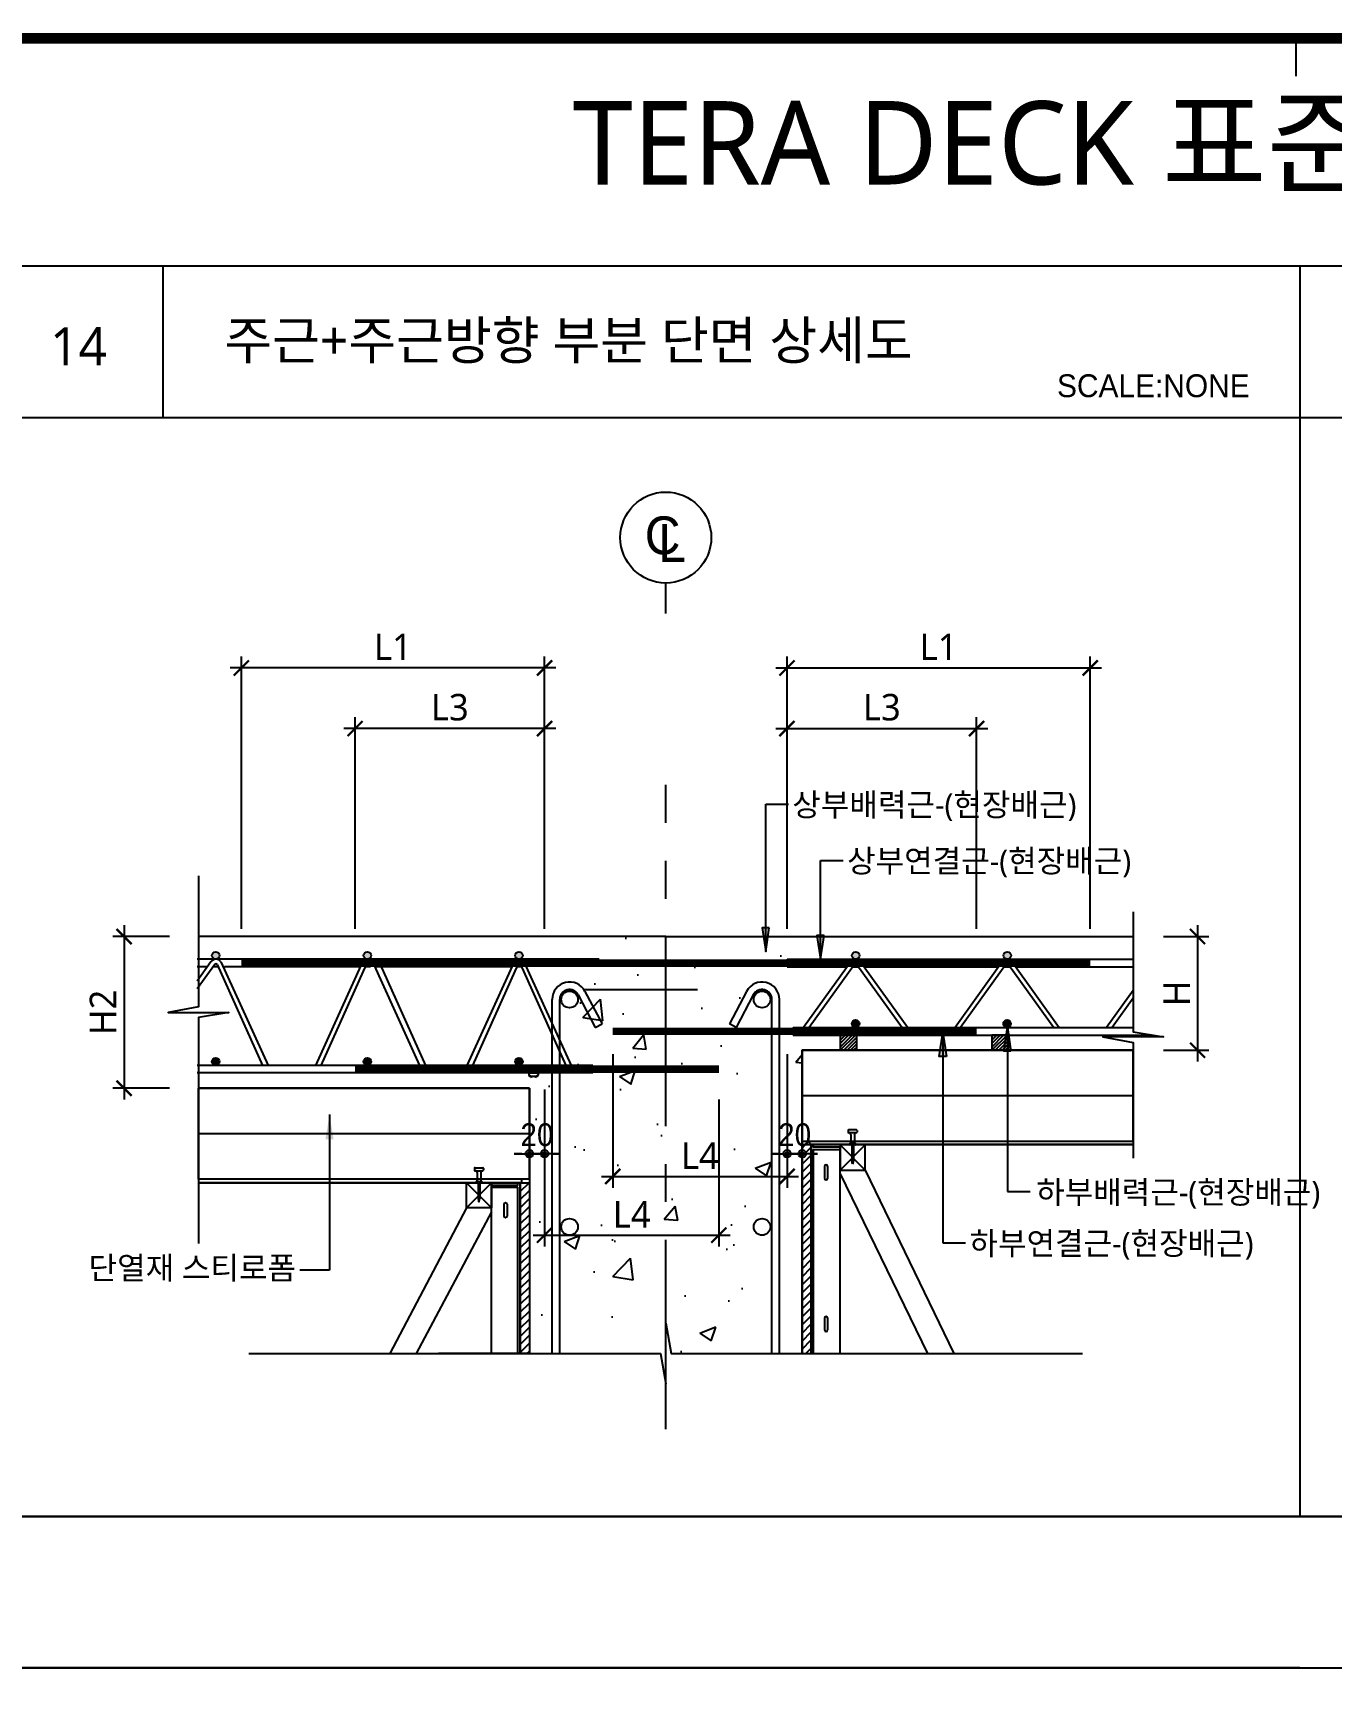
# Model space of a CAD drawing. Extents: x 10983 to 44623, y -18406 to 11294.
# Drawn here: x 21644 to 23356, y -9089 to -6913 of the extents above; entities that cross this region are included whole.
import ezdxf
from ezdxf.enums import TextEntityAlignment as Align

# ---------------------------------------------------------------- set-up
doc = ezdxf.new("R2010")
doc.units = 0
doc.header["$LTSCALE"] = 100
doc.header["$MEASUREMENT"] = 0
doc.header["$PDMODE"] = 3
doc.header["$PDSIZE"] = 10
for name, pattern in [('CEN', [62, 60, -1, 0, -1]), ('CENTERX2', [4, 2.5, -0.5, 0.5, -0.5]), ('HID', [2.5, 1.5, -1]), ('HIDDEN', [0.375, 0.25, -0.125])]:
    doc.linetypes.add(name, pattern=pattern)
doc.layers.get('0').update_dxf_attribs({"linetype": 'CONTINUOUS'})
doc.layers.get('Defpoints').update_dxf_attribs({"color": 165, "linetype": 'CONTINUOUS'})
for name, color, linetype in [('0-TEXT', 3, 'CONTINUOUS'), ('D-TEX1', 6, 'CONTINUOUS'), ('D-TEX3', 9, 'CONTINUOUS'), ('DECK-CEN', 1, 'CEN'), ('DECK-CON', 2, 'CONTINUOUS'), ('DECK-DIM', 255, 'CONTINUOUS'), ('DECK-HATCH', 251, 'CONTINUOUS'), ('DECK-JOINT BAR', 4, 'HIDDEN'), ('DECK-LATTICE', 7, 'CONTINUOUS'), ('DECK-PG', 4, 'CONTINUOUS'), ('DECK-RC', 251, 'CONTINUOUS'), ('DECK-RC(ETC)', 252, 'CONTINUOUS'), ('DECK-TEXT', 7, 'CONTINUOUS'), ('DECK-TITLE TEXT', 3, 'CONTINUOUS'), ('DECK-TRANS', 3, 'CONTINUOUS'), ('E', 115, 'CONTINUOUS'), ('E2', 7, 'CONTINUOUS'), ('form', 7, 'CONTINUOUS'), ('INSU', 7, 'CONTINUOUS'), ('TEXT', 3, 'CONTINUOUS')]:
    doc.layers.add(name, color=color, linetype=linetype)
doc.styles.add('HD', font='Gulim.ttf')
doc.styles.get("Standard").update_dxf_attribs({"font": ''})
doc.styles.add('SY Panel', font='malgun.ttf')
doc.styles.add('VICON TEXT', font='malgun.ttf')
doc.styles.add('돋음', font='Dotum.ttf')
doc.styles.add('맑은고딕', font='malgun.ttf')
doc.styles.get('Standard').set_extended_font_data('Haansoft Dotum')
doc.linetypes.add('BATTING', pattern='A,0.0001,-0.1,[134,ltypeshp.shx,S=0.1,R=0,X=-0.1,Y=0],-0.2,[134,ltypeshp.shx,S=0.1,R=180,X=0.1,Y=0],-0.1', length=0.4001)
doc.dimstyles.new('ISO-25', dxfattribs={"dimtxt": 2.5, "dimasz": 2.5, "dimexe": 1.25, "dimexo": 0.625, "dimtad": 1, "dimtxsty": 'Standard', "dimcen": 2.5, "dimadec": 0, "dimazin": 0, "dimtfac": 1, "dimtmove": 0, "dimatfit": 3, "dimfxl": 1, "dimarcsym": 0})
doc.dimstyles.get("Standard").update_dxf_attribs({"dimtxt": 0.18, "dimasz": 0.18, "dimexe": 0.18, "dimexo": 0.0625, "dimgap": 0.09, "dimtad": 0, "dimtih": 1, "dimtoh": 1, "dimdec": 4, "dimzin": 0, "dimdsep": 46, "dimtxsty": 'Standard', "dimcen": 0.09, "dimadec": 0, "dimazin": 0, "dimtfac": 1, "dimtdec": 4, "dimtofl": 0, "dimtmove": 0, "dimatfit": 3, "dimfxl": 1, "dimtolj": 1, "dimtzin": 0, "dimarcsym": 0})
doc.dimstyles.new('STDECK-DIM', dxfattribs={"dimtxt": 35, "dimasz": 20, "dimexe": 15, "dimexo": 40, "dimgap": 10, "dimtad": 1, "dimdec": 0, "dimtxsty": 'SY Panel', "dimblk": 'ARCHTICK', "dimcen": 2.5, "dimdle": 15, "dimclrd": 7, "dimclre": 7, "dimclrt": 6, "dimadec": 0, "dimazin": 0, "dimtfac": 1, "dimtdec": 0, "dimtmove": 0, "dimatfit": 3, "dimldrblk": 'ARCHTICK', "dimfxl": 1, "dimarcsym": 0})

# ---------------------------------------------------------------- blocks, each defined once
blk = doc.blocks.new('_ArchTick')
at = {"color": 0, "linetype": 'ByBlock', "const_width": 0.15}
blk.add_lwpolyline([(-0.5, -0.5), (0.5, 0.5)], dxfattribs=at)
blk = doc.blocks.new('*D400')
at = {"layer": 'DECK-DIM', "color": 7, "lineweight": -2}
for p, q in [((22638.6, -8095.2), (22638.6, -7735.8)), ((23038.6, -8095.2), (23038.6, -7735.8)), ((22623.6, -7750.8), (23053.6, -7750.8))]:
    blk.add_line(p, q, dxfattribs=at)
at = {"layer": 'Defpoints', "color": 0, "ltscale": 0.5}
for p in [(23038.6, -7750.8), (22638.6, -8135.2), (23038.6, -8135.2)]:
    blk.add_point(p, dxfattribs=at)
at = {"layer": 'DECK-DIM', "color": 7, "lineweight": -2, "ltscale": 0.5, "xscale": 20, "yscale": 20, "zscale": 20, "rotation": 180}
blk.add_blockref('_ArchTick', (22638.6, -7750.8), dxfattribs=at)
at = {"layer": 'DECK-DIM', "color": 7, "lineweight": -2, "ltscale": 0.5, "xscale": 20, "yscale": 20, "zscale": 20}
blk.add_blockref('_ArchTick', (23038.6, -7750.8), dxfattribs=at)
at = {"layer": 'DECK-DIM', "color": 6, "ltscale": 0.5, "insert": (22838.6, -7723), "char_height": 35, "attachment_point": 5, "style": 'SY Panel'}
blk.add_mtext('L1', dxfattribs=at)
blk = doc.blocks.new('*D401')
at = {"layer": 'DECK-DIM', "color": 7, "lineweight": -2}
for p, q in [((21918.6, -8095.2), (21918.6, -7735.8)), ((22318.6, -8095.2), (22318.6, -7735.8)), ((22333.6, -7750.8), (21903.6, -7750.8))]:
    blk.add_line(p, q, dxfattribs=at)
at = {"layer": 'Defpoints', "color": 0, "ltscale": 0.5}
for p in [(21918.6, -7750.8), (21918.6, -8135.2), (22318.6, -8135.2)]:
    blk.add_point(p, dxfattribs=at)
at = {"layer": 'DECK-DIM', "color": 7, "lineweight": -2, "ltscale": 0.5, "xscale": 20, "yscale": 20, "zscale": 20, "rotation": 180}
blk.add_blockref('_ArchTick', (21918.6, -7750.8), dxfattribs=at)
at = {"layer": 'DECK-DIM', "color": 7, "lineweight": -2, "ltscale": 0.5, "xscale": 20, "yscale": 20, "zscale": 20}
blk.add_blockref('_ArchTick', (22318.6, -7750.8), dxfattribs=at)
at = {"layer": 'DECK-DIM', "color": 6, "ltscale": 0.5, "insert": (22118.6, -7723), "char_height": 35, "attachment_point": 5, "style": 'SY Panel'}
blk.add_mtext('L1', dxfattribs=at)
blk = doc.blocks.new('*D402')
at = {"layer": 'DECK-DIM', "color": 7, "lineweight": -2}
for p, q in [((22318.6, -8317.2), (22318.6, -8514.2)), ((22548.6, -8320.2), (22548.6, -8514.2)), ((22303.6, -8499.2), (22563.6, -8499.2))]:
    blk.add_line(p, q, dxfattribs=at)
at = {"layer": 'Defpoints', "color": 0, "ltscale": 0.5}
for p in [(22318.6, -8277.2), (22548.6, -8280.2), (22548.6, -8499.2)]:
    blk.add_point(p, dxfattribs=at)
at = {"layer": 'DECK-DIM', "color": 7, "lineweight": -2, "ltscale": 0.5, "xscale": 20, "yscale": 20, "zscale": 20, "rotation": 180}
blk.add_blockref('_ArchTick', (22318.6, -8499.2), dxfattribs=at)
at = {"layer": 'DECK-DIM', "color": 7, "lineweight": -2, "ltscale": 0.5, "xscale": 20, "yscale": 20, "zscale": 20}
blk.add_blockref('_ArchTick', (22548.6, -8499.2), dxfattribs=at)
at = {"layer": 'DECK-DIM', "color": 6, "ltscale": 0.5, "insert": (22433.6, -8471.7), "char_height": 35, "attachment_point": 5, "style": 'SY Panel'}
blk.add_mtext('L4', dxfattribs=at)
blk = doc.blocks.new('*D403')
at = {"layer": 'DECK-DIM', "color": 7, "lineweight": -2}
for p, q in [((21763.8, -8090.2), (21763.8, -8320.2)), ((21823.8, -8105.2), (21748.8, -8105.2)), ((21823.8, -8305.2), (21748.8, -8305.2))]:
    blk.add_line(p, q, dxfattribs=at)
at = {"layer": 'Defpoints', "color": 0, "ltscale": 0.5}
for p in [(21863.8, -8105.2), (21763.8, -8305.2), (21863.8, -8305.2)]:
    blk.add_point(p, dxfattribs=at)
at = {"layer": 'DECK-DIM', "color": 7, "lineweight": -2, "ltscale": 0.5, "xscale": 20, "yscale": 20, "zscale": 20}
for p, rotation in [((21763.8, -8105.2), 90), ((21763.8, -8305.2), 270)]:
    blk.add_blockref('_ArchTick', p, dxfattribs=dict(at, rotation=rotation))
at = {"layer": 'DECK-DIM', "color": 6, "ltscale": 0.5, "insert": (21736, -8205.2), "char_height": 35, "attachment_point": 5, "rotation": 90, "style": 'SY Panel'}
blk.add_mtext('H2', dxfattribs=at)
blk = doc.blocks.new('*D404')
at = {"layer": 'DECK-DIM', "color": 7, "lineweight": -2}
for p, q in [((22333.6, -7830.8), (22053.6, -7830.8)), ((22068.6, -8095.2), (22068.6, -7815.8)), ((22318.6, -8095.2), (22318.6, -7815.8))]:
    blk.add_line(p, q, dxfattribs=at)
at = {"layer": 'Defpoints', "color": 0, "ltscale": 0.5}
for p in [(22068.6, -7830.8), (22068.6, -8135.2), (22318.6, -8135.2)]:
    blk.add_point(p, dxfattribs=at)
at = {"layer": 'DECK-DIM', "color": 7, "lineweight": -2, "ltscale": 0.5, "xscale": 20, "yscale": 20, "zscale": 20, "rotation": 180}
blk.add_blockref('_ArchTick', (22068.6, -7830.8), dxfattribs=at)
at = {"layer": 'DECK-DIM', "color": 7, "lineweight": -2, "ltscale": 0.5, "xscale": 20, "yscale": 20, "zscale": 20}
blk.add_blockref('_ArchTick', (22318.6, -7830.8), dxfattribs=at)
at = {"layer": 'DECK-DIM', "color": 6, "ltscale": 0.5, "insert": (22193.6, -7802.8), "char_height": 35, "attachment_point": 5, "style": 'SY Panel'}
blk.add_mtext('L3', dxfattribs=at)
blk = doc.blocks.new('*D405')
at = {"layer": 'DECK-DIM', "color": 7, "lineweight": -2}
for p, q in [((22408.6, -8260.2), (22408.6, -8436.7)), ((22638.6, -8267.2), (22638.6, -8436.7)), ((22393.6, -8421.7), (22653.6, -8421.7))]:
    blk.add_line(p, q, dxfattribs=at)
at = {"layer": 'Defpoints', "color": 0, "ltscale": 0.5}
for p in [(22408.6, -8220.2), (22638.6, -8227.2), (22638.6, -8421.7)]:
    blk.add_point(p, dxfattribs=at)
at = {"layer": 'DECK-DIM', "color": 7, "lineweight": -2, "ltscale": 0.5, "xscale": 20, "yscale": 20, "zscale": 20, "rotation": 180}
blk.add_blockref('_ArchTick', (22408.6, -8421.7), dxfattribs=at)
at = {"layer": 'DECK-DIM', "color": 7, "lineweight": -2, "ltscale": 0.5, "xscale": 20, "yscale": 20, "zscale": 20}
blk.add_blockref('_ArchTick', (22638.6, -8421.7), dxfattribs=at)
at = {"layer": 'DECK-DIM', "color": 6, "ltscale": 0.5, "insert": (22523.6, -8394.2), "char_height": 35, "attachment_point": 5, "style": 'SY Panel'}
blk.add_mtext('L4', dxfattribs=at)
blk = doc.blocks.new('*D406')
at = {"layer": 'DECK-DIM', "color": 7, "lineweight": -2}
for p, q in [((22623.6, -7830.8), (22903.6, -7830.8)), ((22638.6, -8095.2), (22638.6, -7815.8)), ((22888.6, -8095.2), (22888.6, -7815.8))]:
    blk.add_line(p, q, dxfattribs=at)
at = {"layer": 'Defpoints', "color": 0, "ltscale": 0.5}
for p in [(22888.6, -7830.8), (22638.6, -8135.2), (22888.6, -8135.2)]:
    blk.add_point(p, dxfattribs=at)
at = {"layer": 'DECK-DIM', "color": 7, "lineweight": -2, "ltscale": 0.5, "xscale": 20, "yscale": 20, "zscale": 20, "rotation": 180}
blk.add_blockref('_ArchTick', (22638.6, -7830.8), dxfattribs=at)
at = {"layer": 'DECK-DIM', "color": 7, "lineweight": -2, "ltscale": 0.5, "xscale": 20, "yscale": 20, "zscale": 20}
blk.add_blockref('_ArchTick', (22888.6, -7830.8), dxfattribs=at)
at = {"layer": 'DECK-DIM', "color": 6, "ltscale": 0.5, "insert": (22763.6, -7802.8), "char_height": 35, "attachment_point": 5, "style": 'SY Panel'}
blk.add_mtext('L3', dxfattribs=at)
blk = doc.blocks.new('*D410')
at = {"layer": 'DECK-DIM', "color": 7, "lineweight": -2}
for p, q in [((23180.3, -8090.2), (23180.3, -8270.2)), ((23135.3, -8105.2), (23195.3, -8105.2)), ((23135.3, -8255.2), (23195.3, -8255.2))]:
    blk.add_line(p, q, dxfattribs=at)
at = {"layer": 'Defpoints', "color": 0, "ltscale": 0.5}
for p in [(23095.3, -8105.2), (23095.3, -8255.2), (23180.3, -8255.2)]:
    blk.add_point(p, dxfattribs=at)
at = {"layer": 'DECK-DIM', "color": 7, "lineweight": -2, "ltscale": 0.5, "xscale": 20, "yscale": 20, "zscale": 20}
for p, rotation in [((23180.3, -8105.2), 90), ((23180.3, -8255.2), 270)]:
    blk.add_blockref('_ArchTick', p, dxfattribs=dict(at, rotation=rotation))
at = {"layer": 'DECK-DIM', "color": 6, "ltscale": 0.5, "insert": (23152.8, -8180.2), "char_height": 35, "attachment_point": 5, "rotation": 90, "style": 'SY Panel'}
blk.add_mtext('H', dxfattribs=at)
blk = doc.blocks.new('DIMDOT')
at = {"color": 0}
blk.add_line((-2, 0), (2, 0), dxfattribs=at)
for radius in [0.5, 0.25]:
    blk.add_circle((0, 0), radius, dxfattribs=at)
blk = doc.blocks.new('*D413')
at = {"color": 0, "linetype": 'ByBlock', "lineweight": -2}
for p, q in [((22298.6, -8307.2), (22298.6, -8411.8)), ((22318.6, -8307.2), (22318.6, -8411.8)), ((22288.6, -8391.8), (22278.6, -8391.8)), ((22298.6, -8391.8), (22318.6, -8391.8)), ((22328.6, -8391.8), (22338.6, -8391.8))]:
    blk.add_line(p, q, dxfattribs=at)
at = {"layer": 'Defpoints', "color": 0, "ltscale": 0.5}
for p in [(22298.6, -8287.2), (22318.6, -8287.2), (22318.6, -8391.8)]:
    blk.add_point(p, dxfattribs=at)
at = {"color": 0, "lineweight": -2, "ltscale": 0.5, "xscale": 10, "yscale": 10, "zscale": 10}
blk.add_blockref('DIMDOT', (22298.6, -8391.8), dxfattribs=at)
at = {"color": 0, "lineweight": -2, "ltscale": 0.5, "xscale": 10, "yscale": 10, "zscale": 10, "rotation": 180}
blk.add_blockref('DIMDOT', (22318.6, -8391.8), dxfattribs=at)
at = {"color": 6, "ltscale": 0.5, "insert": (22308.6, -8366.8), "char_height": 30, "attachment_point": 5, "style": '돋음'}
blk.add_mtext('\\A1;20', dxfattribs=at)
blk = doc.blocks.new('*D414')
at = {"color": 0, "linetype": 'ByBlock', "lineweight": -2}
for p, q in [((22638.6, -8260.2), (22638.6, -8411.8)), ((22658.6, -8260.2), (22658.6, -8411.8)), ((22628.6, -8391.8), (22618.6, -8391.8)), ((22658.6, -8391.8), (22638.6, -8391.8)), ((22668.6, -8391.8), (22678.6, -8391.8))]:
    blk.add_line(p, q, dxfattribs=at)
at = {"layer": 'Defpoints', "color": 0, "ltscale": 0.5}
for p in [(22638.6, -8240.2), (22658.6, -8240.2), (22638.6, -8391.8)]:
    blk.add_point(p, dxfattribs=at)
at = {"color": 0, "lineweight": -2, "ltscale": 0.5, "xscale": 10, "yscale": 10, "zscale": 10}
blk.add_blockref('DIMDOT', (22638.6, -8391.8), dxfattribs=at)
at = {"color": 0, "lineweight": -2, "ltscale": 0.5, "xscale": 10, "yscale": 10, "zscale": 10, "rotation": 180}
blk.add_blockref('DIMDOT', (22658.6, -8391.8), dxfattribs=at)
at = {"color": 6, "ltscale": 0.5, "insert": (22648.6, -8366.8), "char_height": 30, "attachment_point": 5, "style": '돋음'}
blk.add_mtext('\\A1;20', dxfattribs=at)

msp = doc.modelspace()

# ---------------------------------------------------------------- hatches: boundary and pattern name
at = {"linetype": 'ByBlock'}
h = msp.add_hatch(color=256, dxfattribs=at)
h.paths.add_polyline_path([(22615.2, -8093.6), (22610.5, -8093.6), (22610.5, -8125)])
h.paths.add_polyline_path([(22610.5, -8093.6), (22605.8, -8093.6), (22610.5, -8125)])
h = msp.add_hatch(color=256, dxfattribs=at)
h.paths.add_polyline_path([(22687.4, -8103.7), (22682.7, -8103.7), (22682.7, -8135.2)])
h.paths.add_polyline_path([(22682.7, -8103.7), (22678, -8103.7), (22682.7, -8135.2)])
h = msp.add_hatch(color=256, dxfattribs=at)
h.paths.add_polyline_path([(22844.2, -8232.2), (22844.2, -8263.6), (22849, -8263.6)])
h.paths.add_polyline_path([(22844.2, -8232.2), (22839.5, -8263.6), (22844.2, -8263.6)])
h = msp.add_hatch(color=256, dxfattribs=at)
h.paths.add_polyline_path([(22929.4, -8225.1), (22929.4, -8256.6), (22934.1, -8256.6)])
h.paths.add_polyline_path([(22929.4, -8225.1), (22924.7, -8256.6), (22929.4, -8256.6)])
at = {"layer": 'DECK-HATCH', "linetype": 'ByBlock'}
h = msp.add_hatch(dxfattribs=at)
h.set_pattern_fill('AR-CONC', color=256, scale=30, style=0)
h.set_pattern_definition([(50, (-107107.86, -51978.86), (215.17805, -18.82564), [22.5, -247.5]), (355, (-107107.86, -51978.86), (-41.6254, 225.65764), [18, -198]), (100.4514, (-107089.93, -51980.43), (173.5528, 206.83186), [19.12206, -210.34263]), (46.1842, (-107107.86, -51918.86), (320.1723, -49.6557), [33.75, -371.25]), (96.6356, (-107081.18, -51923), (280.3988, 292.23536), [28.6831, -315.5139]), (351.1842, (-107107.86, -51918.86), (280.3986, 292.2356), [27, -297]), (21, (-107077.86, -51933.86), (179.07212, -120.78567), [22.5, -247.5]), (326, (-107077.86, -51933.86), (72.9946, 217.545), [18, -198]), (71.4514, (-107062.94, -51943.93), (252.0668, 96.75915), [19.12206, -210.34263]), (37.5, (-107107.86, -51978.86), (3.647957, 99.868156), [0, -195.6, 0, -201, 0, -198.75]), (7.5, (-107107.86, -51978.86), (78.92086, 118.32351), [0, -114.6, 0, -191.1, 0, -75.75]), (327.5, (-107174.76, -51978.86), (160.14673, -6.76646), [0, -75, 0, -234, 0, -310.5]), (317.5, (-107204.76, -51978.86), (174.95585, 30.0315), [0, -97.5, 0, -155.4, 0, -220.5])])
h.paths.add_polyline_path([(22478.6, -8105.2), (22298.6, -8105.2), (22298.6, -8655.3), (22471.5, -8655.3), (22478.6, -8695.3), (22478.6, -8615.3)])
h.paths.add_polyline_path([(22658.6, -8105.2), (22478.6, -8105.2), (22478.6, -8615.3), (22485.6, -8655.3), (22658.6, -8655.3)])
h = msp.add_hatch(dxfattribs=at)
h.set_pattern_fill('ANSI31', color=256, scale=60, style=0)
h.set_pattern_definition([(45, (-151630.6114, -13933.08), (-5.30330086, 5.30330086), [])])
h.paths.add_polyline_path([(22670.6, -8380.2), (22658.6, -8380.2), (22658.6, -8655.3), (22670.6, -8655.3)])
h = msp.add_hatch(dxfattribs=at)
h.set_pattern_fill('ANSI31', color=256, scale=60, style=0)
h.set_pattern_definition([(45, (-151390.6114, -13983.08), (-5.30330086, 5.30330086), [])])
h.paths.add_polyline_path([(22286.6, -8430.2), (22298.6, -8430.2), (22298.6, -8655.3), (22286.6, -8655.3)])
at = {"layer": 'DECK-RC(ETC)'}
h = msp.add_hatch(dxfattribs=at)
h.set_pattern_fill('ANSI31', color=256)
h.set_pattern_definition([(45, (-101796.3886, -24772.8478), (-2.24506403, 2.24506403), [])])
h.paths.add_polyline_path([(22730.6, -8235.2), (22730.6, -8254.7), (22708.6, -8254.7), (22708.6, -8235.2)])
h = msp.add_hatch(dxfattribs=at)
h.set_pattern_fill('ANSI31', color=256)
h.set_pattern_definition([(45, (-101596.3886, -24772.8478), (-2.24506403, 2.24506403), [])])
h.paths.add_polyline_path([(22908.6, -8235.2), (22908.6, -8254.7), (22930.6, -8254.7), (22930.6, -8235.2)])
at = {"layer": 'DECK-TRANS', "ltscale": 0.5}
h = msp.add_hatch(color=3, dxfattribs=at)
h.dxf.hatch_style = 1
h.paths.add_polyline_path([(21889.8, -8130.2, 1), (21879.8, -8130.2, 0.399881), (21884.6, -8135.2), (21885.1, -8135.2, 0.399881)])
h.paths.add_polyline_path([(22079.9, -8130.2, 1), (22089.9, -8130.2, 1)])
h.paths.add_polyline_path([(22289.8, -8130.2, 1), (22279.8, -8130.2, 0.399881), (22284.6, -8135.2), (22285.1, -8135.2, 0.399881)])
h = msp.add_hatch(color=3, dxfattribs=at)
h.dxf.hatch_style = 1
h.paths.add_polyline_path([(22934.2, -8130.2, -1), (22924.2, -8130.2, -1)])
h.paths.add_polyline_path([(22724.2, -8130.2, -1), (22734.2, -8130.2, -0.399881), (22729.5, -8135.2), (22729, -8135.2, -0.399881)])
h = msp.add_hatch(color=3, dxfattribs=at)
h.dxf.hatch_style = 1
h.paths.add_polyline_path([(22724, -8220.2, -1), (22734, -8220.2, -0.399881), (22729.3, -8225.2), (22728.8, -8225.2, -0.399881)])
h = msp.add_hatch(color=3, dxfattribs=at)
h.dxf.hatch_style = 1
h.paths.add_polyline_path([(22924, -8220.2, -1), (22934, -8220.2, -0.399881), (22929.2, -8225.2), (22928.7, -8225.2, -0.399881)])
h = msp.add_hatch(color=3, dxfattribs=at)
h.dxf.hatch_style = 1
h.paths.add_polyline_path([(21879.8, -8270.2, -1), (21889.8, -8270.2, -0.399881), (21885.1, -8275.2), (21884.6, -8275.2, -0.399881)])
h = msp.add_hatch(color=3, dxfattribs=at)
h.dxf.hatch_style = 1
h.paths.add_polyline_path([(22079.9, -8270.2, -1), (22089.9, -8270.2, -0.399881), (22085.1, -8275.2), (22084.7, -8275.2, -0.399881)])
h = msp.add_hatch(color=3, dxfattribs=at)
h.dxf.hatch_style = 1
h.paths.add_polyline_path([(22279.8, -8270.2, -1), (22289.8, -8270.2, -0.399881), (22285.1, -8275.2), (22284.6, -8275.2, -0.399881)])

# ---------------------------------------------------------------- linework, layer by layer
at = {"linetype": 'ByBlock'}
for p, q in [((19915.1, -7220.2), (26715.1, -7220.2)), ((21815.1, -7220.2), (21815.1, -7420.2)), ((23315.1, -7220.2), (23315.1, -8870.2)), ((19915.1, -7420.2), (26715.1, -7420.2)), ((22610.5, -8125), (22610.5, -7930.5)), ((22610.5, -7930.5), (22640.5, -7930.5)), ((22682.7, -8135.2), (22682.7, -8004.7)), ((22682.7, -8004.7), (22712.7, -8004.7)), ((22844.2, -8232.2), (22844.2, -8509.2)), ((22929.4, -8225.1), (22929.4, -8441.7)), ((22929.4, -8441.7), (22959.4, -8441.7)), ((22844.2, -8509.2), (22874.2, -8509.2)), ((19915.1, -8870.2), (26715.1, -8870.2)), ((23315.1, -8870.2), (19915.1, -8870.2)), ((19915.1, -9070.2), (26715.1, -9070.2)), ((23315.1, -9070.2), (19915.1, -9070.2))]:
    msp.add_line(p, q, dxfattribs=at)
for points in [[(22615.2, -8093.6), (22605.8, -8093.6), (22610.5, -8125), (22615.2, -8093.6)], [(22687.4, -8103.7), (22678, -8103.7), (22682.7, -8135.2), (22687.4, -8103.7)], [(22849, -8263.6), (22839.5, -8263.6), (22844.2, -8232.2), (22849, -8263.6)], [(22934.1, -8256.6), (22924.7, -8256.6), (22929.4, -8225.1), (22934.1, -8256.6)]]:
    msp.add_lwpolyline(points, dxfattribs=at)
at = {"layer": 'DECK-CEN', "linetype": 'CENTERX2'}
msp.add_line((22478.6, -8755.3), (22478.6, -7905.2), dxfattribs=at)
at = {"layer": 'DECK-CON'}
for p, q in [((22478.6, -8105.2), (21861.9, -8105.2)), ((22478.6, -8105.2), (23095.3, -8105.2)), ((22658.6, -8255.2), (23095.3, -8255.2)), ((22670.6, -8255.2), (23095.3, -8255.2)), ((22298.6, -8305.2), (21861.9, -8305.2)), ((22286.6, -8305.2), (21861.9, -8305.2))]:
    msp.add_line(p, q, dxfattribs=at)
for points in [[(21861.9, -8025.2), (21861.9, -8198.1), (21821.9, -8205.2), (21901.9, -8205.2), (21861.9, -8212.2), (21861.9, -8510.2)], [(23095.3, -8072.7), (23095.3, -8230.7), (23135.3, -8237.7), (23055.3, -8237.7), (23095.3, -8244.8), (23095.3, -8397.4)], [(21928.6, -8655.3), (22471.5, -8655.3), (22478.6, -8695.3), (22478.6, -8615.3), (22485.6, -8655.3), (23028.6, -8655.3)]]:
    msp.add_lwpolyline(points, dxfattribs=at)
at = {"layer": 'DECK-JOINT BAR', "const_width": 10}
for points in [[(21918.6, -8140.2), (22478.6, -8140.2)], [(23038.6, -8140.2), (22478.6, -8140.2)], [(22888.6, -8230.2), (22408.6, -8230.2)], [(22068.6, -8280.2), (22548.6, -8280.2)]]:
    msp.add_lwpolyline(points, dxfattribs=at)
at = {"layer": 'DECK-LATTICE', "ltscale": 0.5}
for p, q in [((22390.5, -8135.2), (21860.2, -8135.2)), ((22638.6, -8135.2), (23095.3, -8135.2)), ((22638.6, -8135.2), (22638.6, -8145.2)), ((21878.5, -8138.5), (21860.2, -8164)), ((21883.4, -8142), (21860.2, -8174.2)), ((21873.8, -8145.2), (21860.2, -8145.2)), ((21888.9, -8145.2), (21881.1, -8145.2)), ((21886.7, -8142), (21946.5, -8275.2)), ((21891.5, -8138.5), (21953.8, -8275.2)), ((22073.8, -8145.2), (21896.3, -8145.2)), ((22078.5, -8138.5), (22016.3, -8275.2)), ((22083.4, -8142), (22023.6, -8275.2)), ((22088.9, -8145.2), (22081.1, -8145.2)), ((22091.5, -8138.5), (22153.8, -8275.2)), ((22273.8, -8145.2), (22096.3, -8145.2)), ((22101.7, -8142), (22161.5, -8275.2)), ((22278.5, -8138.5), (22216.3, -8275.2)), ((22283.4, -8142), (22223.6, -8275.2)), ((22288.9, -8145.2), (22281.1, -8145.2)), ((22286.7, -8142), (22346.5, -8275.2)), ((22291.5, -8138.5), (22353.8, -8275.2)), ((22638.6, -8145.2), (22717.8, -8145.2)), ((22722.6, -8138.5), (22660.3, -8225.2)), ((22727.4, -8142), (22667.6, -8225.2)), ((22725.1, -8145.2), (22732.9, -8145.2)), ((22730.7, -8142), (22790.5, -8225.2)), ((22735.5, -8138.5), (22797.8, -8225.2)), ((22740.3, -8145.2), (22917.8, -8145.2)), ((22922.6, -8138.5), (22860.3, -8225.2)), ((22927.4, -8142), (22867.6, -8225.2)), ((22925.1, -8145.2), (22932.9, -8145.2)), ((22930.7, -8142), (22990.5, -8225.2)), ((22935.5, -8138.5), (22997.8, -8225.2)), ((22940.3, -8145.2), (23095.3, -8145.2)), ((23095.3, -8176.4), (23060.3, -8225.2)), ((23095.3, -8186.7), (23067.6, -8225.2)), ((22646.6, -8225.2), (23095.3, -8225.2)), ((22646.6, -8235.2), (22646.6, -8225.2)), ((22646.6, -8235.2), (23120.7, -8235.2)), ((22382.5, -8275.2), (21860.2, -8275.2)), ((22382.5, -8285.2), (21860.2, -8285.2))]:
    msp.add_line(p, q, dxfattribs=at)
at = {"layer": 'DECK-LATTICE', "linetype": 'ByBlock'}
msp.add_line((22646.6, -8145.2), (22638.6, -8145.2), dxfattribs=at)
at = {"layer": 'DECK-LATTICE', "ltscale": 0.5}
for centre, radius in [((21885, -8143.2), 8), ((22085, -8143.2), 8), ((22285, -8143.2), 8), ((22729, -8143.2), 8), ((22929, -8143.2), 8), ((21885, -8143.2), 2), ((22085, -8143.2), 2), ((22285, -8143.2), 2), ((22729, -8143.2), 2), ((22929, -8143.2), 2)]:
    msp.add_arc(centre, radius, 35.7097, 144.2903, dxfattribs=at)
at = {"layer": 'DECK-PG', "ltscale": 0.5}
for p, q in [((23095.3, -8379.7), (22668.6, -8379.7)), ((23095.3, -8380.2), (22668.6, -8380.2)), ((21861.9, -8429.7), (22288.6, -8429.7))]:
    msp.add_line(p, q, dxfattribs=at)
for points in [[(22668.6, -8380.2), (22668.6, -8375.2), (23095.3, -8375.2), (23095.3, -8380.2)], [(22288.6, -8430.2), (22288.6, -8425.2), (21861.9, -8425.2), (21861.9, -8430.2)]]:
    msp.add_lwpolyline(points, close=True, dxfattribs=at)
at = {"layer": 'DECK-RC', "linetype": 'HID'}
msp.add_line((22370.6, -8175.2), (22586.6, -8175.2), dxfattribs=at)
at = {"layer": 'DECK-RC'}
for p, q in [((22372, -8177.5), (22394.5, -8220.5)), ((22585.2, -8177.5), (22562.7, -8220.5)), ((22328.6, -8655.3), (22328.6, -8188.2)), ((22338.6, -8655.3), (22338.6, -8188.2)), ((22363.1, -8182.1), (22385.6, -8225.1)), ((22594.1, -8182.1), (22571.6, -8225.1)), ((22618.6, -8655.3), (22618.6, -8188.2)), ((22628.6, -8655.3), (22628.6, -8188.2)), ((22385.6, -8225.1), (22394.5, -8220.5)), ((22571.6, -8225.1), (22562.7, -8220.5))]:
    msp.add_line(p, q, dxfattribs=at)
for centre in [(22351.6, -8188.2), (22605.6, -8188.2), (22351.6, -8488.2), (22605.6, -8488.2)]:
    msp.add_circle(centre, 11, dxfattribs=at)
for centre, radius, start, end in [((22351.6, -8188.2), 23, 27.5898, 180), ((22351.6, -8188.2), 13, 27.5824, 180), ((22605.6, -8188.2), 23, 0, 152.4102), ((22605.6, -8188.2), 13, 0, 152.4176)]:
    msp.add_arc(centre, radius, start, end, dxfattribs=at)
at = {"layer": 'DECK-RC(ETC)'}
for p, q in [((22298, -8286.2), (22298, -8288.2)), ((22299, -8285.2), (22309, -8285.2)), ((22310, -8286.2), (22310, -8288.2)), ((22299, -8289.2), (22309, -8289.2)), ((22719.1, -8361.2), (22719.1, -8363.2)), ((22719.1, -8361.2), (22719.1, -8363.2)), ((22730.1, -8360.2), (22720.1, -8360.2)), ((22730.1, -8360.2), (22720.1, -8360.2)), ((22730.1, -8364.2), (22720.1, -8364.2)), ((22730.1, -8364.2), (22720.1, -8364.2)), ((22722.8, -8366.5), (22722.8, -8376.9)), ((22722.8, -8366.5), (22722.8, -8376.9)), ((22727.4, -8366.5), (22727.4, -8376.9)), ((22727.4, -8366.5), (22727.4, -8376.9)), ((22731.1, -8361.2), (22731.1, -8363.2)), ((22731.1, -8361.2), (22731.1, -8363.2)), ((22708.6, -8413.2), (22741.6, -8380.2)), ((22741.6, -8413.2), (22708.6, -8380.2)), ((22708.6, -8655.3), (22708.6, -8386.2)), ((22721.1, -8378.8), (22721.1, -8379.6)), ((22721.1, -8378.8), (22721.1, -8379.6)), ((22722.2, -8378.2), (22721.7, -8378.2)), ((22722.2, -8378.2), (22721.7, -8378.2)), ((22728.5, -8380.2), (22721.7, -8380.2)), ((22728, -8378.2), (22722.2, -8378.2)), ((22728, -8378.2), (22722.2, -8378.2)), ((22726.1, -8378.2), (22724.1, -8378.2)), ((22726.1, -8378.2), (22724.1, -8378.2)), ((22724.1, -8380.2), (22724.1, -8400.7)), ((22726.1, -8380.2), (22726.1, -8400.7)), ((22728.5, -8378.2), (22728, -8378.2)), ((22728.5, -8378.2), (22728, -8378.2)), ((22729.1, -8378.8), (22729.1, -8379.6)), ((22729.1, -8378.8), (22729.1, -8379.6)), ((22226.1, -8411.2), (22226.1, -8413.2)), ((22227.1, -8410.2), (22237.1, -8410.2)), ((22227.1, -8414.2), (22237.1, -8414.2)), ((22229.8, -8416.5), (22229.8, -8426.9)), ((22234.4, -8416.5), (22234.4, -8426.9)), ((22238.1, -8411.2), (22238.1, -8413.2)), ((22688.1, -8408.2), (22688.1, -8424.2)), ((22692.1, -8408.2), (22692.1, -8424.2)), ((22708.6, -8418.3), (22824, -8655.3)), ((22725.1, -8405.7), (22724.1, -8400.7)), ((22726.1, -8400.7), (22725.1, -8405.7)), ((22741.6, -8413.2), (22858.6, -8655.3)), ((22215.6, -8463.2), (22248.6, -8430.2)), ((22248.6, -8463.2), (22215.6, -8430.2)), ((22228.1, -8428.8), (22228.1, -8429.6)), ((22228.7, -8428.2), (22229.2, -8428.2)), ((22228.7, -8430.2), (22235.5, -8430.2)), ((22229.2, -8428.2), (22235, -8428.2)), ((22231.1, -8428.2), (22233.1, -8428.2)), ((22231.1, -8430.2), (22231.1, -8450.7)), ((22233.1, -8430.2), (22233.1, -8450.7)), ((22235, -8428.2), (22235.5, -8428.2)), ((22236.1, -8428.8), (22236.1, -8429.6)), ((22248.6, -8655.3), (22248.6, -8436.2)), ((22231.1, -8450.7), (22232.1, -8455.7)), ((22232.1, -8455.7), (22233.1, -8450.7)), ((22265.1, -8458.2), (22265.1, -8474.2)), ((22269.1, -8458.2), (22269.1, -8474.2)), ((22215.6, -8463.2), (22114.5, -8655.3)), ((22248.6, -8468.3), (22149.2, -8655.3)), ((22688.1, -8608.2), (22688.1, -8624.2)), ((22692.1, -8608.2), (22692.1, -8624.2))]:
    msp.add_line(p, q, dxfattribs=at)
for points in [[(22730.6, -8235.2), (22708.6, -8235.2), (22708.6, -8254.7), (22730.6, -8254.7)], [(22930.6, -8235.2), (22908.6, -8235.2), (22908.6, -8254.7), (22930.6, -8254.7)]]:
    msp.add_lwpolyline(points, close=True, dxfattribs=at)
for points in [[(22741.6, -8380.2), (22708.6, -8380.2), (22708.6, -8413.2), (22741.6, -8413.2), (22741.6, -8380.2)], [(22215.6, -8430.2), (22248.6, -8430.2), (22248.6, -8463.2), (22215.6, -8463.2), (22215.6, -8430.2)]]:
    msp.add_lwpolyline(points, dxfattribs=at)
for centre, radius, start, end in [((22299, -8286.2), 1, 90, 180), ((22299, -8288.2), 1, 180, 270), ((22309, -8286.2), 1, 0, 90), ((22309, -8288.2), 1, 270, 0), ((22299, -8291.9), 2.75, 7.7709, 89.4479), ((22309, -8291.9), 2.75, 90.5521, 172.2291), ((22720.1, -8361.2), 1, 90, 180), ((22720.1, -8361.2), 1, 90, 180), ((22720.1, -8363.2), 1, 180, 270), ((22720.1, -8363.2), 1, 180, 270), ((22720.1, -8366.9), 2.75, 7.7709, 89.4479), ((22720.1, -8366.9), 2.75, 7.7709, 89.4479), ((22730.1, -8366.9), 2.75, 90.5521, 172.2291), ((22730.1, -8366.9), 2.75, 90.5521, 172.2291), ((22730.1, -8361.2), 1, 360, 90), ((22730.1, -8361.2), 1, 360, 90), ((22730.1, -8363.2), 1, 270, 360), ((22730.1, -8363.2), 1, 270, 360), ((22721.7, -8378.8), 0.6, 90, 180), ((22721.7, -8378.8), 0.6, 90, 180), ((22721.7, -8379.6), 0.6, 180, 270), ((22721.4, -8376.8), 1.39, 281.7725, 355.1369), ((22721.4, -8376.8), 1.39, 281.7725, 355.1369), ((22728.8, -8376.8), 1.39, 184.8631, 258.2275), ((22728.8, -8376.8), 1.39, 184.8631, 258.2275), ((22728.5, -8378.8), 0.6, 0, 90), ((22728.5, -8378.8), 0.6, 0, 90), ((22728.5, -8379.6), 0.6, 270, 0), ((22227.1, -8411.2), 1, 90, 180), ((22227.1, -8413.2), 1, 180, 270), ((22227.1, -8416.9), 2.75, 7.7709, 89.4479), ((22237.1, -8416.9), 2.75, 90.5521, 172.2291), ((22237.1, -8411.2), 1, 0, 90), ((22237.1, -8413.2), 1, 270, 360), ((22690.1, -8408.2), 2, 0, 180), ((22690.1, -8408.2), 2, 0, 180), ((22228.7, -8428.8), 0.6, 90, 180), ((22228.7, -8429.6), 0.6, 180, 270), ((22228.4, -8426.8), 1.39, 281.7725, 355.1369), ((22235.8, -8426.8), 1.39, 184.8631, 258.2275), ((22235.5, -8428.8), 0.6, 0, 90), ((22235.5, -8429.6), 0.6, 270, 0), ((22690.1, -8424.2), 2, 180, 0), ((22267.1, -8458.2), 2, 0, 180), ((22267.1, -8458.2), 2, 0, 180), ((22267.1, -8474.2), 2, 180, 0), ((22690.1, -8608.2), 2, 0, 180), ((22690.1, -8608.2), 2, 0, 180), ((22690.1, -8624.2), 2, 180, 0)]:
    msp.add_arc(centre, radius, start, end, dxfattribs=at)
at = {"layer": 'DECK-TRANS', "ltscale": 0.5}
for centre in [(21884.8, -8130.2), (22084.9, -8130.2), (22284.8, -8130.2), (22729.2, -8130.2), (22929.2, -8130.2), (22729, -8220.2), (22929, -8220.2), (21884.8, -8270.2), (22084.9, -8270.2), (22284.8, -8270.2)]:
    msp.add_circle(centre, 5, dxfattribs=at)
at = {"layer": 'E', "linetype": 'ByBlock'}
for p, q in [((22658.6, -8375.2), (22658.6, -8255.2)), ((21861.9, -8305.2), (22298.6, -8305.2)), ((21861.9, -8425.2), (21861.9, -8305.2)), ((22298.6, -8305.2), (22298.6, -8655.3)), ((22298.6, -8425.2), (22298.6, -8305.2)), ((22298.6, -8425.2), (21861.9, -8425.2)), ((22298.6, -8655.3), (22178.6, -8655.3))]:
    msp.add_line(p, q, dxfattribs=at)
for points in [[(23095.3, -8255.2), (22658.6, -8255.2), (22658.6, -8655.3), (22658.6, -8655.3), (22658.6, -8375.2), (23095.3, -8375.2)], [(22670.6, -8380.2), (22658.6, -8380.2), (22658.6, -8655.3), (22670.6, -8655.3)], [(22670.6, -8380.2), (22658.6, -8380.2), (22658.6, -8655.3), (22670.6, -8655.3)], [(22670.6, -8380.2), (22658.6, -8380.2), (22658.6, -8655.3), (22670.6, -8655.3)], [(22286.6, -8430.2), (22298.6, -8430.2), (22298.6, -8655.3), (22286.6, -8655.3)], [(22286.6, -8430.2), (22298.6, -8430.2), (22298.6, -8655.3), (22286.6, -8655.3)]]:
    msp.add_lwpolyline(points, close=True, dxfattribs=at)
at = {"layer": 'E', "color": 4, "linetype": 'ByBlock'}
for points in [[(22673.6, -8380.2), (22670.6, -8380.2), (22670.6, -8655.3), (22673.6, -8655.3), (22673.6, -8386.2), (22708.6, -8386.2), (22708.6, -8383.2), (22673.6, -8383.2), (22673.6, -8380.2), (22670.6, -8380.2)], [(22283.6, -8430.2), (22286.6, -8430.2), (22286.6, -8655.3), (22283.6, -8655.3), (22283.6, -8436.2), (22248.6, -8436.2), (22248.6, -8433.2), (22283.6, -8433.2), (22283.6, -8430.2), (22286.6, -8430.2)]]:
    msp.add_lwpolyline(points, dxfattribs=at)
at = {"layer": 'E2', "linetype": 'ByBlock'}
msp.add_line((22478.6, -7678.8), (22478.6, -7638.8), dxfattribs=at)
msp.add_lwpolyline([(19915.1, -10520.2), (25045.5, -10520.2), (25045.5, -8870.2), (19915.1, -8870.2)], close=True, dxfattribs=at)
msp.add_circle((22478.6, -7578.8), 60, dxfattribs=at)
at = {"layer": 'form', "color": 30}
msp.add_line((23310, -6920.2), (23310, -6970.2), dxfattribs=at)
at = {"layer": 'form', "color": 30, "const_width": 14.2}
msp.add_lwpolyline([(19683.2, -6920.2), (19683.2, -12238.4), (27636.8, -12238.4), (27636.8, -6920.2)], close=True, dxfattribs=at)
at = {"layer": 'INSU', "linetype": 'BATTING', "ltscale": 1.5}
for p, q in [((23095.3, -8315.2), (22658.6, -8315.2)), ((21861.9, -8365.2), (22298.6, -8365.2))]:
    msp.add_line(p, q, dxfattribs=at)

# ---------------------------------------------------------------- texts
at = {"layer": '0-TEXT', "insert": (23310, -7070.2), "char_height": 110, "width": 3770.247, "attachment_point": 5, "style": '맑은고딕'}
msp.add_mtext('TERA DECK 표준상세도 (RC조)', dxfattribs=at)
at = {"layer": 'D-TEX1', "color": 6, "linetype": 'ByBlock', "style": 'HD'}
for s, p in [('C', (22450.8, -7600.9)), ('L', (22468.8, -7610.9))]:
    msp.add_text(s, height=50, dxfattribs=at).set_placement(p)
at = {"layer": 'D-TEX3', "color": 3, "style": 'HD'}
msp.add_text('SCALE:NONE', height=30.15, dxfattribs=at).set_placement((22994.8, -7393.6))
at = {"layer": 'DECK-TEXT', "style": 'VICON TEXT'}
for s, p in [('상부배력근-(현장배근)', (22645.6, -7946.3)), ('상부연결근-(현장배근)', (22717.8, -8020.5)), ('하부배력근-(현장배근)', (22967.3, -8457.5)), ('하부연결근-(현장배근)', (22879.3, -8525))]:
    msp.add_text(s, height=30, dxfattribs=at).set_placement(p)
msp.add_text('단열재 스티로폼', height=30, dxfattribs=at).set_placement((21990.7, -8542.4), align=Align.MIDDLE_RIGHT)
at = {"layer": 'DECK-TITLE TEXT', "color": 3, "style": 'VICON TEXT'}
for s, height, p in [('주근+주근방향 부분 단면 상세도', 50.257, (21896.1, -7343.8)), ('14', 50.26, (21666.3, -7351.7))]:
    msp.add_text(s, height=height, dxfattribs=at).set_placement(p)

# ---------------------------------------------------------------- dimensions: what is measured, and where the dimension line sits
at = {"linetype": 'ByBlock'}
for base, p1, p2, picture, middle in [((22638.6, -8391.8), (22658.6, -8240.2), (22638.6, -8240.2), '*D414', (22648.6, -8366.8)), ((22318.6, -8391.8), (22298.6, -8287.2), (22318.6, -8287.2), '*D413', (22308.6, -8366.8))]:
    dim = msp.add_linear_dim(base=base, p1=p1, p2=p2, dimstyle='Standard', override={"dimscale": 10, "dimtxt": 3, "dimasz": 1, "dimexe": 2, "dimexo": 2, "dimgap": 1, "dimtad": 1, "dimtih": 0, "dimtoh": 0, "dimdec": 0, "dimzin": 8, "dimtxsty": '돋음', "dimblk": 'DIMDOT', "dimcen": 0, "dimdle": 2, "dimclrt": 6, "dimtfac": 0.1, "dimtdec": 0, "dimtix": 1, "dimtofl": 1, "dimtmove": 2, "dimtvp": 0.093333, "dimtzin": 8}, dxfattribs=at)
    dim.commit()
    dim.dimension.update_dxf_attribs({"geometry": picture, "text_midpoint": middle})
at = {"layer": 'DECK-DIM'}
for base, p1, p2, angle, text, picture, middle in [((21918.6, -7750.8), (22318.6, -8135.2), (21918.6, -8135.2), 180, 'L1', '*D401', (22118.6, -7723)), ((22068.6, -7830.8), (22318.6, -8135.2), (22068.6, -8135.2), 180, 'L3', '*D404', (22193.6, -7802.8)), ((21763.8, -8305.2), (21863.8, -8105.2), (21863.8, -8305.2), 90, 'H2', '*D403', (21736, -8205.2)), ((23180.3, -8255.2), (23095.3, -8105.2), (23095.3, -8255.2), 90, 'H', '*D410', (23152.8, -8180.2))]:
    dim = msp.add_linear_dim(base=base, p1=p1, p2=p2, angle=angle, text=text, dimstyle='STDECK-DIM', dxfattribs=at)
    dim.commit()
    dim.dimension.update_dxf_attribs({"geometry": picture, "text_midpoint": middle})
for base, p1, p2, text, picture, middle in [((23038.6, -7750.8), (22638.6, -8135.2), (23038.6, -8135.2), 'L1', '*D400', (22838.6, -7723)), ((22888.6, -7830.8), (22638.6, -8135.2), (22888.6, -8135.2), 'L3', '*D406', (22763.6, -7802.8)), ((22638.6, -8421.7), (22408.6, -8220.2), (22638.6, -8227.2), 'L4', '*D405', (22523.6, -8394.2)), ((22548.6, -8499.2), (22318.6, -8277.2), (22548.6, -8280.2), 'L4', '*D402', (22433.6, -8471.7))]:
    dim = msp.add_linear_dim(base=base, p1=p1, p2=p2, text=text, dimstyle='STDECK-DIM', dxfattribs=at)
    dim.commit()
    dim.dimension.update_dxf_attribs({"geometry": picture, "text_midpoint": middle})

# ---------------------------------------------------------------- leaders
at = {"layer": 'TEXT', "lineweight": 5}
msp.add_leader([(22034.9, -8340.1), (22034.9, -8545.4), (21995.6, -8545.4)], dimstyle='ISO-25', override={"dimscale": 5, "dimasz": 6.5, "dimgap": 4, "dimtad": 0, "dimtxsty": 'HD'}, dxfattribs=at)

doc.saveas('drawing.dxf')
